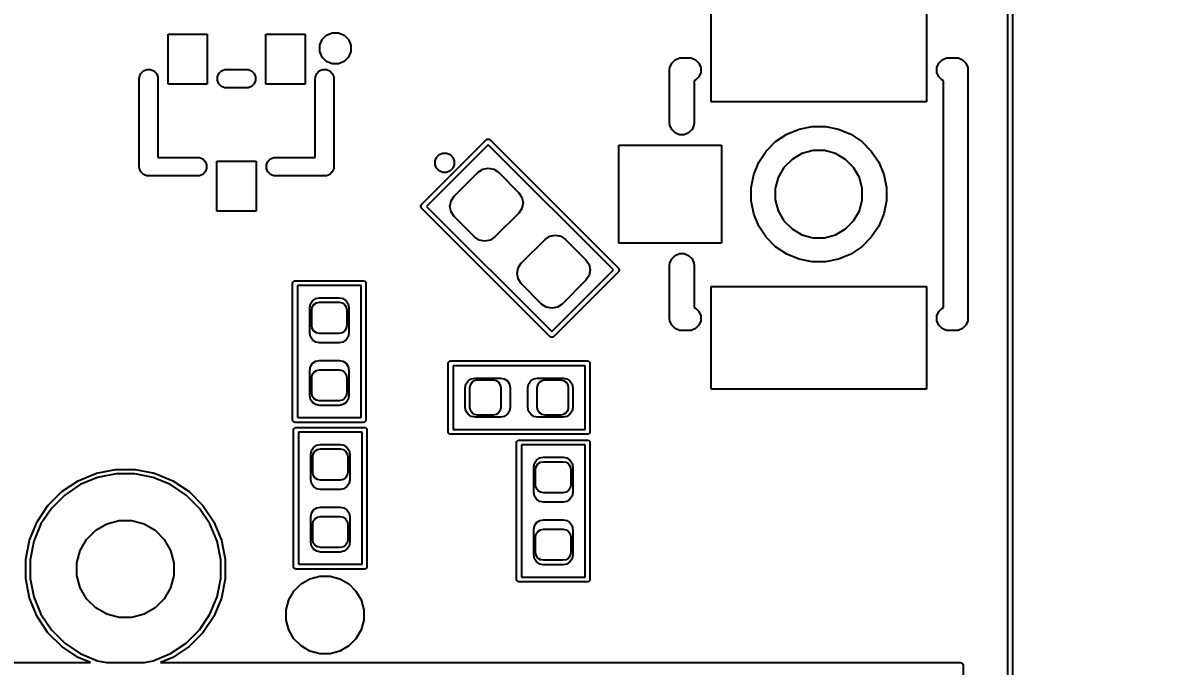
# Model space of a CAD drawing. Extents: x 100 to 191, y -173 to -30.
# Drawn here: x 154.94 to 166.58, y -128.85 to -122.27 of the extents above; entities that cross this region are included whole.
import ezdxf

# ---------------------------------------------------------------- set-up
doc = ezdxf.new("R2010")
doc.units = 0
doc.layers.get('0').update_dxf_attribs({"linetype": 'CONTINUOUS'})
doc.layers.get('Defpoints').update_dxf_attribs({"linetype": 'CONTINUOUS'})
doc.layers.add('BLACK', color=7, linetype='CONTINUOUS')
doc.dimstyles.get("Standard").update_dxf_attribs({"dimtxt": 3, "dimasz": 3, "dimexe": 0.18, "dimexo": 0.0625, "dimgap": 0.09, "dimtad": 0, "dimtih": 1, "dimtoh": 1, "dimzin": 0, "dimdsep": 46, "dimtxsty": 'Standard', "dimcen": 0.09, "dimclrd": 3, "dimclre": 3, "dimclrt": 3, "dimadec": 0, "dimazin": 0, "dimtfac": 1, "dimtofl": 0, "dimtmove": 0, "dimatfit": 3, "dimfxl": 1, "dimtolj": 1, "dimtzin": 0, "dimarcsym": 0})

# ---------------------------------------------------------------- blocks, each defined once
blk = doc.blocks.new('*D14')
at = {"color": 3, "linetype": 'Continuous', "lineweight": -2}
for p, q in [((162.437, -52.406), (185.143, -52.417)), ((184.961, -55.417), (184.936, -106.524)), ((184.909, -160.811), (184.934, -109.704)), ((162.381, -163.8), (185.087, -163.811))]:
    blk.add_line(p, q, dxfattribs=at)
at = {"color": 3, "linetype": 'Continuous'}
for points in [[(184.461, -55.417), (185.461, -55.417), (184.963, -52.417)], [(184.409, -160.811), (185.409, -160.812), (184.907, -163.811)]]:
    blk.add_solid(points, dxfattribs=at)
at = {"layer": 'Defpoints', "color": 0, "linetype": 'Continuous'}
for p in [(162.374, -52.406), (184.963, -52.417), (162.319, -163.8)]:
    blk.add_point(p, dxfattribs=at)
at = {"color": 3, "linetype": 'Continuous', "insert": (184.935, -108.114), "char_height": 3, "attachment_point": 5}
blk.add_mtext('\\A1;111.39', dxfattribs=at)

msp = doc.modelspace()

# ---------------------------------------------------------------- linework, layer by layer
at = {"layer": 'BLACK', "linetype": 'Continuous'}
for p, q in [((165.0115, -158.241995), (165.0115, -51.75159)), ((165.0615, -51.75159), (165.0615, -158.242)), ((161.9795, -123.08057), (161.9795, -122.03057)), ((161.9795, -123.08057), (161.9795, -122.03057)), ((164.1795, -122.03057), (164.1795, -123.08057)), ((164.1795, -122.03057), (164.1795, -123.08057)), ((156.426, -122.89907), (156.426, -122.38907)), ((156.426, -122.38907), (156.826, -122.38907)), ((156.426, -122.89907), (156.426, -122.38907)), ((156.426, -122.38907), (156.826, -122.38907)), ((156.826, -122.38907), (156.826, -122.89907)), ((156.826, -122.38907), (156.826, -122.89907)), ((157.426, -122.89907), (157.426, -122.38907)), ((157.426, -122.38907), (157.826, -122.38907)), ((157.426, -122.89907), (157.426, -122.38907)), ((157.426, -122.38907), (157.826, -122.38907)), ((157.826, -122.38907), (157.826, -122.89907)), ((157.826, -122.38907), (157.826, -122.89907)), ((157.977113, -122.502465), (158.001302, -122.444068)), ((158.001302, -122.444068), (158.045998, -122.399372)), ((158.045998, -122.399372), (158.104395, -122.375183)), ((158.104395, -122.375183), (158.167605, -122.375183)), ((158.167605, -122.375183), (158.226002, -122.399372)), ((158.226002, -122.399372), (158.270698, -122.444068)), ((158.270698, -122.444068), (158.294887, -122.502465)), ((157.977113, -122.565675), (157.977113, -122.502465)), ((158.001302, -122.624072), (157.977113, -122.565675)), ((158.294887, -122.565675), (158.270698, -122.624072)), ((158.294887, -122.502465), (158.294887, -122.565675)), ((158.045998, -122.668768), (158.001302, -122.624072)), ((158.104395, -122.692957), (158.045998, -122.668768)), ((158.167605, -122.692957), (158.104395, -122.692957)), ((158.226002, -122.668768), (158.167605, -122.692957)), ((158.270698, -122.624072), (158.226002, -122.668768)), ((161.556902, -122.731184), (161.575566, -122.686124)), ((161.575566, -122.686124), (161.610054, -122.651636)), ((161.610054, -122.651636), (161.655114, -122.632972)), ((161.655114, -122.632972), (161.6795, -122.63057)), ((161.6795, -122.63057), (161.7495, -122.63057)), ((161.7495, -122.63057), (161.773886, -122.632972)), ((161.773886, -122.632972), (161.818946, -122.651636)), ((161.818946, -122.651636), (161.853434, -122.686124)), ((161.853434, -122.686124), (161.872098, -122.731184)), ((164.286902, -122.731184), (164.305566, -122.686124)), ((164.305566, -122.686124), (164.340054, -122.651636)), ((164.340054, -122.651636), (164.385114, -122.632972)), ((164.385114, -122.632972), (164.4095, -122.63057)), ((164.4095, -122.63057), (164.4795, -122.63057)), ((164.4795, -122.63057), (164.503886, -122.632972)), ((164.503886, -122.632972), (164.548946, -122.651636)), ((164.548946, -122.651636), (164.583434, -122.686124)), ((164.583434, -122.686124), (164.602098, -122.731184)), ((156.132825, -122.825536), (156.14701, -122.791291)), ((156.14701, -122.791291), (156.173221, -122.76508)), ((156.173221, -122.76508), (156.207466, -122.750895)), ((156.207466, -122.750895), (156.226, -122.74907)), ((156.226, -122.74907), (156.227, -122.74907)), ((156.227, -122.74907), (156.245534, -122.750895)), ((156.245534, -122.750895), (156.279779, -122.76508)), ((156.279779, -122.76508), (156.30599, -122.791291)), ((156.30599, -122.791291), (156.320175, -122.825536)), ((156.931825, -122.825536), (156.94601, -122.791291)), ((156.94601, -122.791291), (156.972221, -122.76508)), ((156.972221, -122.76508), (157.006466, -122.750895)), ((157.006466, -122.750895), (157.025, -122.74907)), ((157.025, -122.74907), (157.227, -122.74907)), ((157.227, -122.74907), (157.245534, -122.750895)), ((157.245534, -122.750895), (157.279779, -122.76508)), ((157.279779, -122.76508), (157.30599, -122.791291)), ((157.30599, -122.791291), (157.320175, -122.825536)), ((157.931825, -122.825536), (157.94601, -122.791291)), ((157.94601, -122.791291), (157.972221, -122.76508)), ((157.972221, -122.76508), (158.006466, -122.750895)), ((158.006466, -122.750895), (158.025, -122.74907)), ((158.025, -122.74907), (158.026, -122.74907)), ((158.026, -122.74907), (158.044534, -122.750895)), ((158.044534, -122.750895), (158.078779, -122.76508)), ((158.078779, -122.76508), (158.10499, -122.791291)), ((158.10499, -122.791291), (158.119175, -122.825536)), ((161.5545, -122.75557), (161.556902, -122.731184)), ((161.5545, -123.29557), (161.5545, -122.75557)), ((161.872098, -122.779956), (161.853434, -122.825016)), ((161.872098, -122.731184), (161.872098, -122.779956)), ((164.286902, -122.779956), (164.286902, -122.731184)), ((164.305566, -122.825016), (164.286902, -122.779956)), ((164.602098, -122.731184), (164.6045, -122.75557)), ((164.6045, -122.75557), (164.6045, -123.29557)), ((156.131, -122.84407), (156.132825, -122.825536)), ((156.131, -123.74407), (156.131, -122.84407)), ((156.320175, -122.825536), (156.320175, -122.835691)), ((156.320175, -122.835691), (156.321, -122.84407)), ((156.321, -122.84407), (156.321, -123.64907)), ((156.826, -122.89907), (156.426, -122.89907)), ((156.826, -122.89907), (156.426, -122.89907)), ((156.931825, -122.862604), (156.931825, -122.825536)), ((156.94601, -122.896849), (156.931825, -122.862604)), ((156.972221, -122.92306), (156.94601, -122.896849)), ((157.006466, -122.937245), (156.972221, -122.92306)), ((157.279779, -122.92306), (157.245534, -122.937245)), ((157.30599, -122.896849), (157.279779, -122.92306)), ((157.320175, -122.862604), (157.30599, -122.896849)), ((157.320175, -122.825536), (157.320175, -122.862604)), ((157.826, -122.89907), (157.426, -122.89907)), ((157.826, -122.89907), (157.426, -122.89907)), ((157.931, -122.84407), (157.931825, -122.835691)), ((157.931, -123.64907), (157.931, -122.84407)), ((157.931825, -122.835691), (157.931825, -122.825536)), ((158.119175, -122.825536), (158.121, -122.84407)), ((158.121, -122.84407), (158.121, -123.74407)), ((161.818946, -122.859504), (161.8045, -122.865487)), ((161.8045, -122.865487), (161.8045, -123.29557)), ((161.853434, -122.825016), (161.818946, -122.859504)), ((164.340054, -122.859504), (164.305566, -122.825016)), ((164.3545, -122.865487), (164.340054, -122.859504)), ((164.3545, -123.29557), (164.3545, -122.865487)), ((157.025, -122.93907), (157.006466, -122.937245)), ((157.227, -122.93907), (157.025, -122.93907)), ((157.245534, -122.937245), (157.227, -122.93907)), ((164.1795, -123.08057), (161.9795, -123.08057)), ((164.1795, -123.08057), (161.9795, -123.08057)), ((161.556902, -123.319956), (161.5545, -123.29557)), ((161.575566, -123.365016), (161.556902, -123.319956)), ((161.610054, -123.399504), (161.575566, -123.365016)), ((161.783434, -123.365016), (161.748946, -123.399504)), ((161.802098, -123.319956), (161.783434, -123.365016)), ((161.8045, -123.29557), (161.802098, -123.319956)), ((162.751879, -123.412635), (162.877752, -123.360496)), ((162.877752, -123.360496), (163.011378, -123.333917)), ((163.011378, -123.333917), (163.147622, -123.333917)), ((163.147622, -123.333917), (163.281248, -123.360496)), ((163.281248, -123.360496), (163.407121, -123.412635)), ((164.3545, -124.75557), (164.3545, -123.29557)), ((164.6045, -123.29557), (164.6045, -124.75557)), ((159.016873, -124.132623), (159.681553, -123.467944)), ((159.681553, -123.467944), (159.689664, -123.462524)), ((159.689664, -123.462524), (159.708798, -123.462524)), ((159.708798, -123.462524), (159.716909, -123.467943)), ((159.716909, -123.467943), (161.032127, -124.783161)), ((161.655114, -123.418168), (161.610054, -123.399504)), ((161.703886, -123.418168), (161.655114, -123.418168)), ((161.748946, -123.399504), (161.703886, -123.418168)), ((162.542258, -123.584667), (162.638597, -123.488328)), ((162.638597, -123.488328), (162.751879, -123.412635)), ((163.407121, -123.412635), (163.520403, -123.488328)), ((163.520403, -123.488328), (163.616742, -123.584667)), ((159.69923, -123.520976), (159.069906, -124.1503)), ((159.170607, -123.649267), (159.198197, -123.621677)), ((159.198197, -123.621677), (159.234245, -123.606745)), ((159.234245, -123.606745), (159.273263, -123.606745)), ((159.273263, -123.606745), (159.309311, -123.621677)), ((159.309311, -123.621677), (159.336901, -123.649267)), ((160.979093, -124.800839), (159.69923, -123.520976)), ((161.0345, -124.52557), (161.0345, -123.52557)), ((161.0345, -123.52557), (162.0845, -123.52557)), ((161.0345, -124.52557), (161.0345, -123.52557)), ((161.0345, -123.52557), (162.0845, -123.52557)), ((162.0845, -123.52557), (162.0845, -124.52557)), ((162.0845, -123.52557), (162.0845, -124.52557)), ((162.466565, -123.697949), (162.542258, -123.584667)), ((162.907736, -123.610896), (162.806264, -123.669481)), ((163.020915, -123.58057), (162.907736, -123.610896)), ((163.138085, -123.58057), (163.020915, -123.58057)), ((163.251264, -123.610896), (163.138085, -123.58057)), ((163.352736, -123.669481), (163.251264, -123.610896)), ((163.616742, -123.584667), (163.692435, -123.697949)), ((156.132825, -123.762604), (156.131, -123.74407)), ((156.321, -123.64907), (156.727, -123.64907)), ((156.727, -123.64907), (156.745534, -123.650895)), ((156.745534, -123.650895), (156.779779, -123.66508)), ((156.779779, -123.66508), (156.80599, -123.691291)), ((156.80599, -123.691291), (156.820175, -123.725536)), ((156.820175, -123.725536), (156.820175, -123.762604)), ((156.926, -124.19907), (156.926, -123.68907)), ((156.926, -123.68907), (157.326, -123.68907)), ((156.926, -124.19907), (156.926, -123.68907)), ((156.926, -123.68907), (157.326, -123.68907)), ((157.326, -123.68907), (157.326, -124.19907)), ((157.326, -123.68907), (157.326, -124.19907)), ((157.431825, -123.725536), (157.44601, -123.691291)), ((157.431825, -123.762604), (157.431825, -123.725536)), ((157.44601, -123.691291), (157.472221, -123.66508)), ((157.472221, -123.66508), (157.506466, -123.650895)), ((157.506466, -123.650895), (157.525, -123.64907)), ((157.525, -123.64907), (157.931, -123.64907)), ((158.121, -123.74407), (158.119175, -123.762604)), ((159.155675, -123.685315), (159.170607, -123.649267)), ((159.155675, -123.724333), (159.155675, -123.685315)), ((159.170607, -123.760381), (159.155675, -123.724333)), ((159.336901, -123.649267), (159.351833, -123.685315)), ((159.351833, -123.724333), (159.336901, -123.760381)), ((159.351833, -123.685315), (159.351833, -123.724333)), ((162.414426, -123.823822), (162.466565, -123.697949)), ((162.806264, -123.669481), (162.723411, -123.752334)), ((163.435589, -123.752334), (163.352736, -123.669481)), ((163.692435, -123.697949), (163.744574, -123.823822)), ((156.14701, -123.796849), (156.132825, -123.762604)), ((156.173221, -123.82306), (156.14701, -123.796849)), ((156.207466, -123.837245), (156.173221, -123.82306)), ((156.226, -123.83907), (156.207466, -123.837245)), ((156.727, -123.83907), (156.226, -123.83907)), ((156.745534, -123.837245), (156.727, -123.83907)), ((156.779779, -123.82306), (156.745534, -123.837245)), ((156.80599, -123.796849), (156.779779, -123.82306)), ((156.820175, -123.762604), (156.80599, -123.796849)), ((157.44601, -123.796849), (157.431825, -123.762604)), ((157.472221, -123.82306), (157.44601, -123.796849)), ((157.506466, -123.837245), (157.472221, -123.82306)), ((157.525, -123.83907), (157.506466, -123.837245)), ((158.026, -123.83907), (157.525, -123.83907)), ((158.044534, -123.837245), (158.026, -123.83907)), ((158.078779, -123.82306), (158.044534, -123.837245)), ((158.10499, -123.796849), (158.078779, -123.82306)), ((158.119175, -123.762604), (158.10499, -123.796849)), ((159.198197, -123.787971), (159.170607, -123.760381)), ((159.234245, -123.802903), (159.198197, -123.787971)), ((159.273263, -123.802903), (159.234245, -123.802903)), ((159.309311, -123.787971), (159.273263, -123.802903)), ((159.336901, -123.760381), (159.309311, -123.787971)), ((159.350981, -124.046002), (159.594932, -123.802051)), ((159.350981, -124.046002), (159.594932, -123.802051)), ((159.594932, -123.802051), (159.642785, -123.770077)), ((159.594932, -123.802051), (159.642785, -123.770077)), ((159.642785, -123.770077), (159.699231, -123.758849)), ((159.642785, -123.770077), (159.699231, -123.758849)), ((159.699231, -123.758849), (159.755676, -123.770077)), ((159.699231, -123.758849), (159.755676, -123.770077)), ((159.755676, -123.770077), (159.803529, -123.802051)), ((159.755676, -123.770077), (159.803529, -123.802051)), ((159.803529, -123.802051), (160.012125, -124.010647)), ((159.803529, -123.802051), (160.012125, -124.010647)), ((162.387847, -123.957448), (162.414426, -123.823822)), ((162.664826, -123.853806), (162.6345, -123.966985)), ((162.723411, -123.752334), (162.664826, -123.853806)), ((163.494174, -123.853806), (163.435589, -123.752334)), ((163.5245, -123.966985), (163.494174, -123.853806)), ((163.744574, -123.823822), (163.771153, -123.957448)), ((162.387847, -123.966985), (162.387847, -123.957448)), ((162.387847, -124.093692), (162.387847, -123.966985)), ((162.6345, -123.966985), (162.6345, -124.084155)), ((163.5245, -124.084155), (163.5245, -123.966985)), ((163.771153, -123.957448), (163.771153, -124.093692)), ((159.307779, -124.150301), (159.319007, -124.093855)), ((159.307779, -124.150301), (159.319007, -124.093855)), ((159.319007, -124.093855), (159.350981, -124.046002)), ((159.319007, -124.093855), (159.350981, -124.046002)), ((160.012125, -124.010647), (160.044099, -124.0585)), ((160.012125, -124.010647), (160.044099, -124.0585)), ((160.044099, -124.0585), (160.055327, -124.114945)), ((160.044099, -124.0585), (160.055327, -124.114945)), ((162.414426, -124.227318), (162.387847, -124.093692)), ((162.6345, -124.084155), (162.664826, -124.197334)), ((163.494174, -124.197334), (163.5245, -124.084155)), ((163.771153, -124.093692), (163.744574, -124.227318)), ((157.326, -124.19907), (156.926, -124.19907)), ((157.326, -124.19907), (156.926, -124.19907)), ((159.011454, -124.140734), (159.016873, -124.132623)), ((159.011454, -124.159868), (159.011454, -124.140734)), ((159.016873, -124.167979), (159.011454, -124.159868)), ((160.332091, -125.483197), (159.016873, -124.167979)), ((159.069906, -124.1503), (160.349769, -125.430163)), ((159.319007, -124.206746), (159.307779, -124.150301)), ((159.319007, -124.206746), (159.307779, -124.150301)), ((159.350981, -124.254599), (159.319007, -124.206746)), ((159.350981, -124.254599), (159.319007, -124.206746)), ((160.044099, -124.171391), (160.012125, -124.219244)), ((160.044099, -124.171391), (160.012125, -124.219244)), ((160.055327, -124.114945), (160.044099, -124.171391)), ((160.055327, -124.114945), (160.044099, -124.171391)), ((162.664826, -124.197334), (162.723411, -124.298806)), ((163.435589, -124.298806), (163.494174, -124.197334)), ((159.559577, -124.463195), (159.350981, -124.254599)), ((159.559577, -124.463195), (159.350981, -124.254599)), ((160.012125, -124.219244), (159.768174, -124.463195)), ((160.012125, -124.219244), (159.768174, -124.463195)), ((162.466565, -124.353191), (162.414426, -124.227318)), ((162.723411, -124.298806), (162.806264, -124.381659)), ((163.352736, -124.381659), (163.435589, -124.298806)), ((163.744574, -124.227318), (163.692435, -124.353191)), ((162.542258, -124.466473), (162.466565, -124.353191)), ((162.806264, -124.381659), (162.907736, -124.440244)), ((162.907736, -124.440244), (163.020915, -124.47057)), ((163.138085, -124.47057), (163.251264, -124.440244)), ((163.251264, -124.440244), (163.352736, -124.381659)), ((163.692435, -124.353191), (163.616742, -124.466473)), ((159.60743, -124.495169), (159.559577, -124.463195)), ((159.60743, -124.495169), (159.559577, -124.463195)), ((159.663875, -124.506397), (159.60743, -124.495169)), ((159.663875, -124.506397), (159.60743, -124.495169)), ((159.720321, -124.495169), (159.663875, -124.506397)), ((159.720321, -124.495169), (159.663875, -124.506397)), ((159.768174, -124.463195), (159.720321, -124.495169)), ((159.768174, -124.463195), (159.720321, -124.495169)), ((160.036875, -124.731896), (160.280826, -124.487945)), ((160.036875, -124.731896), (160.280826, -124.487945)), ((160.280826, -124.487945), (160.328679, -124.455971)), ((160.280826, -124.487945), (160.328679, -124.455971)), ((160.328679, -124.455971), (160.385125, -124.444743)), ((160.328679, -124.455971), (160.385125, -124.444743)), ((160.385125, -124.444743), (160.44157, -124.455971)), ((160.385125, -124.444743), (160.44157, -124.455971)), ((160.44157, -124.455971), (160.489423, -124.487945)), ((160.44157, -124.455971), (160.489423, -124.487945)), ((160.489423, -124.487945), (160.698019, -124.696541)), ((160.489423, -124.487945), (160.698019, -124.696541)), ((162.0845, -124.52557), (161.0345, -124.52557)), ((162.0845, -124.52557), (161.0345, -124.52557)), ((162.638597, -124.562812), (162.542258, -124.466473)), ((163.020915, -124.47057), (163.138085, -124.47057)), ((163.616742, -124.466473), (163.520403, -124.562812)), ((161.575566, -124.686124), (161.610054, -124.651636)), ((161.610054, -124.651636), (161.655114, -124.632972)), ((161.655114, -124.632972), (161.703886, -124.632972)), ((161.703886, -124.632972), (161.748946, -124.651636)), ((161.748946, -124.651636), (161.783434, -124.686124)), ((162.751879, -124.638505), (162.638597, -124.562812)), ((162.877752, -124.690644), (162.751879, -124.638505)), ((163.407121, -124.638505), (163.281248, -124.690644)), ((163.520403, -124.562812), (163.407121, -124.638505)), ((159.993673, -124.836195), (160.004901, -124.779749)), ((159.993673, -124.836195), (160.004901, -124.779749)), ((160.004901, -124.779749), (160.036875, -124.731896)), ((160.004901, -124.779749), (160.036875, -124.731896)), ((160.698019, -124.696541), (160.729993, -124.744394)), ((160.698019, -124.696541), (160.729993, -124.744394)), ((160.729993, -124.744394), (160.741221, -124.800839)), ((160.729993, -124.744394), (160.741221, -124.800839)), ((161.032127, -124.783161), (161.037546, -124.791272)), ((161.037546, -124.791272), (161.037546, -124.810406)), ((161.5545, -124.75557), (161.556902, -124.731184)), ((161.5545, -125.29557), (161.5545, -124.75557)), ((161.556902, -124.731184), (161.575566, -124.686124)), ((161.783434, -124.686124), (161.802098, -124.731184)), ((161.802098, -124.731184), (161.8045, -124.75557)), ((161.8045, -124.75557), (161.8045, -125.185652)), ((163.011378, -124.717223), (162.877752, -124.690644)), ((163.147622, -124.717223), (163.011378, -124.717223)), ((163.281248, -124.690644), (163.147622, -124.717223)), ((164.3545, -125.185652), (164.3545, -124.75557)), ((164.6045, -124.75557), (164.6045, -125.29557)), ((160.004901, -124.89264), (159.993673, -124.836195)), ((160.004901, -124.89264), (159.993673, -124.836195)), ((160.036875, -124.940493), (160.004901, -124.89264)), ((160.036875, -124.940493), (160.004901, -124.89264)), ((160.349769, -125.430163), (160.979093, -124.800839)), ((161.032126, -124.818517), (160.367447, -125.483197)), ((160.698019, -124.905138), (160.454068, -125.149089)), ((160.698019, -124.905138), (160.454068, -125.149089)), ((160.729993, -124.857285), (160.698019, -124.905138)), ((160.729993, -124.857285), (160.698019, -124.905138)), ((160.741221, -124.800839), (160.729993, -124.857285)), ((160.741221, -124.800839), (160.729993, -124.857285)), ((161.037546, -124.810406), (161.032126, -124.818517)), ((157.6995, -124.93557), (157.701403, -124.926003)), ((157.6995, -126.33557), (157.6995, -124.93557)), ((157.701403, -124.926003), (157.714933, -124.912473)), ((157.714933, -124.912473), (157.7245, -124.91057)), ((157.7245, -124.91057), (158.4245, -124.91057)), ((157.7495, -124.96057), (157.7495, -126.31057)), ((158.3995, -124.96057), (157.7495, -124.96057)), ((158.3995, -126.31057), (158.3995, -124.96057)), ((158.4245, -124.91057), (158.434067, -124.912473)), ((158.434067, -124.912473), (158.447597, -124.926003)), ((158.447597, -124.926003), (158.4495, -124.93557)), ((158.4495, -124.93557), (158.4495, -126.33557)), ((160.245471, -125.149089), (160.036875, -124.940493)), ((160.245471, -125.149089), (160.036875, -124.940493)), ((161.9795, -126.02057), (161.9795, -124.97057)), ((161.9795, -124.97057), (164.1795, -124.97057)), ((161.9795, -126.02057), (161.9795, -124.97057)), ((161.9795, -124.97057), (164.1795, -124.97057)), ((164.1795, -124.97057), (164.1795, -126.02057)), ((164.1795, -124.97057), (164.1795, -126.02057)), ((157.882112, -125.147302), (157.903789, -125.114859)), ((157.903789, -125.114859), (157.936232, -125.093182)), ((157.917785, -125.154855), (157.943577, -125.137622)), ((157.936232, -125.093182), (157.9745, -125.08557)), ((157.943577, -125.137622), (157.974, -125.13157)), ((157.974, -125.13157), (158.175, -125.13157)), ((157.9745, -125.08557), (158.1745, -125.08557)), ((158.1745, -125.08557), (158.212768, -125.093182)), ((158.175, -125.13157), (158.205423, -125.137622)), ((158.205423, -125.137622), (158.231215, -125.154855)), ((158.212768, -125.093182), (158.245211, -125.114859)), ((158.245211, -125.114859), (158.266888, -125.147302)), ((157.8745, -125.18557), (157.882112, -125.147302)), ((157.8745, -125.44557), (157.8745, -125.18557)), ((157.8945, -125.21107), (157.900552, -125.180647)), ((157.8945, -125.37007), (157.8945, -125.21107)), ((157.900552, -125.180647), (157.917785, -125.154855)), ((158.231215, -125.154855), (158.248448, -125.180647)), ((158.248448, -125.180647), (158.2545, -125.21107)), ((158.2545, -125.21107), (158.2545, -125.37007)), ((158.266888, -125.147302), (158.2745, -125.18557)), ((158.2745, -125.18557), (158.2745, -125.44557)), ((160.293324, -125.181063), (160.245471, -125.149089)), ((160.293324, -125.181063), (160.245471, -125.149089)), ((160.349769, -125.192291), (160.293324, -125.181063)), ((160.349769, -125.192291), (160.293324, -125.181063)), ((160.406215, -125.181063), (160.349769, -125.192291)), ((160.406215, -125.181063), (160.349769, -125.192291)), ((160.454068, -125.149089), (160.406215, -125.181063)), ((160.454068, -125.149089), (160.406215, -125.181063)), ((161.8045, -125.185652), (161.818946, -125.191636)), ((161.818946, -125.191636), (161.853434, -125.226124)), ((161.853434, -125.226124), (161.872098, -125.271184)), ((164.286902, -125.271184), (164.305566, -125.226124)), ((164.305566, -125.226124), (164.340054, -125.191636)), ((164.340054, -125.191636), (164.3545, -125.185652)), ((157.900552, -125.400493), (157.8945, -125.37007)), ((158.2545, -125.37007), (158.248448, -125.400493)), ((161.556902, -125.319956), (161.5545, -125.29557)), ((161.575566, -125.365016), (161.556902, -125.319956)), ((161.610054, -125.399504), (161.575566, -125.365016)), ((161.853434, -125.365016), (161.818946, -125.399504)), ((161.872098, -125.319956), (161.853434, -125.365016)), ((161.872098, -125.271184), (161.872098, -125.319956)), ((164.286902, -125.319956), (164.286902, -125.271184)), ((164.305566, -125.365016), (164.286902, -125.319956)), ((164.340054, -125.399504), (164.305566, -125.365016)), ((164.583434, -125.365016), (164.548946, -125.399504)), ((164.602098, -125.319956), (164.583434, -125.365016)), ((164.6045, -125.29557), (164.602098, -125.319956)), ((157.882112, -125.483838), (157.8745, -125.44557)), ((157.903789, -125.516281), (157.882112, -125.483838)), ((157.917785, -125.426285), (157.900552, -125.400493)), ((157.943577, -125.443518), (157.917785, -125.426285)), ((157.974, -125.44957), (157.943577, -125.443518)), ((158.175, -125.44957), (157.974, -125.44957)), ((158.205423, -125.443518), (158.175, -125.44957)), ((158.231215, -125.426285), (158.205423, -125.443518)), ((158.248448, -125.400493), (158.231215, -125.426285)), ((158.266888, -125.483838), (158.245211, -125.516281)), ((158.2745, -125.44557), (158.266888, -125.483838)), ((160.340202, -125.488616), (160.332091, -125.483197)), ((160.359336, -125.488616), (160.340202, -125.488616)), ((160.367447, -125.483197), (160.359336, -125.488616)), ((161.655114, -125.418168), (161.610054, -125.399504)), ((161.6795, -125.42057), (161.655114, -125.418168)), ((161.7495, -125.42057), (161.6795, -125.42057)), ((161.773886, -125.418168), (161.7495, -125.42057)), ((161.818946, -125.399504), (161.773886, -125.418168)), ((164.385114, -125.418168), (164.340054, -125.399504)), ((164.4095, -125.42057), (164.385114, -125.418168)), ((164.4795, -125.42057), (164.4095, -125.42057)), ((164.503886, -125.418168), (164.4795, -125.42057)), ((164.548946, -125.399504), (164.503886, -125.418168)), ((157.936232, -125.537958), (157.903789, -125.516281)), ((157.9745, -125.54557), (157.936232, -125.537958)), ((158.1745, -125.54557), (157.9745, -125.54557)), ((158.212768, -125.537958), (158.1745, -125.54557)), ((158.245211, -125.516281), (158.212768, -125.537958)), ((157.8745, -125.82557), (157.882112, -125.787302)), ((157.8745, -126.08557), (157.8745, -125.82557)), ((157.882112, -125.787302), (157.903789, -125.754859)), ((157.903789, -125.754859), (157.936232, -125.733182)), ((157.917785, -125.844855), (157.943577, -125.827622)), ((157.936232, -125.733182), (157.9745, -125.72557)), ((157.943577, -125.827622), (157.974, -125.82157)), ((157.974, -125.82157), (158.175, -125.82157)), ((157.9745, -125.72557), (158.1745, -125.72557)), ((158.1745, -125.72557), (158.212768, -125.733182)), ((158.175, -125.82157), (158.205423, -125.827622)), ((158.205423, -125.827622), (158.231215, -125.844855)), ((158.212768, -125.733182), (158.245211, -125.754859)), ((158.245211, -125.754859), (158.266888, -125.787302)), ((158.266888, -125.787302), (158.2745, -125.82557)), ((158.2745, -125.82557), (158.2745, -126.08557)), ((159.2895, -125.75557), (159.291403, -125.746003)), ((159.2895, -126.45557), (159.2895, -125.75557)), ((159.291403, -125.746003), (159.304933, -125.732473)), ((159.304933, -125.732473), (159.3145, -125.73057)), ((159.3145, -125.73057), (160.7145, -125.73057)), ((159.3395, -125.78057), (159.3395, -126.43057)), ((160.6895, -125.78057), (159.3395, -125.78057)), ((160.6895, -126.43057), (160.6895, -125.78057)), ((160.7145, -125.73057), (160.724067, -125.732473)), ((160.724067, -125.732473), (160.737597, -125.746003)), ((160.737597, -125.746003), (160.7395, -125.75557)), ((160.7395, -125.75557), (160.7395, -126.45557)), ((157.8945, -125.90107), (157.900552, -125.870647)), ((157.8945, -126.06007), (157.8945, -125.90107)), ((157.900552, -125.870647), (157.917785, -125.844855)), ((158.231215, -125.844855), (158.248448, -125.870647)), ((158.248448, -125.870647), (158.2545, -125.90107)), ((158.2545, -125.90107), (158.2545, -126.06007)), ((159.472112, -125.967302), (159.493789, -125.934859)), ((159.493789, -125.934859), (159.526232, -125.913182)), ((159.516552, -125.974647), (159.533785, -125.948855)), ((159.526232, -125.913182), (159.5645, -125.90557)), ((159.533785, -125.948855), (159.559577, -125.931622)), ((159.559577, -125.931622), (159.59, -125.92557)), ((159.5645, -125.90557), (159.8245, -125.90557)), ((159.59, -125.92557), (159.749, -125.92557)), ((159.749, -125.92557), (159.779423, -125.931622)), ((159.779423, -125.931622), (159.805215, -125.948855)), ((159.805215, -125.948855), (159.822448, -125.974647)), ((159.8245, -125.90557), (159.862768, -125.913182)), ((159.862768, -125.913182), (159.895211, -125.934859)), ((159.895211, -125.934859), (159.916888, -125.967302)), ((160.112112, -125.967302), (160.133789, -125.934859)), ((160.133789, -125.934859), (160.166232, -125.913182)), ((160.166232, -125.913182), (160.2045, -125.90557)), ((160.2045, -125.90557), (160.4645, -125.90557)), ((160.206552, -125.974647), (160.223785, -125.948855)), ((160.223785, -125.948855), (160.249577, -125.931622)), ((160.249577, -125.931622), (160.28, -125.92557)), ((160.28, -125.92557), (160.439, -125.92557)), ((160.439, -125.92557), (160.469423, -125.931622)), ((160.4645, -125.90557), (160.502768, -125.913182)), ((160.469423, -125.931622), (160.495215, -125.948855)), ((160.495215, -125.948855), (160.512448, -125.974647)), ((160.502768, -125.913182), (160.535211, -125.934859)), ((160.535211, -125.934859), (160.556888, -125.967302)), ((157.900552, -126.090493), (157.8945, -126.06007)), ((158.2545, -126.06007), (158.248448, -126.090493)), ((159.4645, -126.00557), (159.472112, -125.967302)), ((159.4645, -126.20557), (159.4645, -126.00557)), ((159.5105, -126.00507), (159.516552, -125.974647)), ((159.5105, -126.20607), (159.5105, -126.00507)), ((159.822448, -125.974647), (159.8285, -126.00507)), ((159.8285, -126.00507), (159.8285, -126.20607)), ((159.916888, -125.967302), (159.9245, -126.00557)), ((159.9245, -126.00557), (159.9245, -126.20557)), ((160.1045, -126.00557), (160.112112, -125.967302)), ((160.1045, -126.20557), (160.1045, -126.00557)), ((160.2005, -126.00507), (160.206552, -125.974647)), ((160.2005, -126.20607), (160.2005, -126.00507)), ((160.512448, -125.974647), (160.5185, -126.00507)), ((160.5185, -126.00507), (160.5185, -126.20607)), ((160.556888, -125.967302), (160.5645, -126.00557)), ((160.5645, -126.00557), (160.5645, -126.20557)), ((164.1795, -126.02057), (161.9795, -126.02057)), ((164.1795, -126.02057), (161.9795, -126.02057)), ((157.882112, -126.123838), (157.8745, -126.08557)), ((157.903789, -126.156281), (157.882112, -126.123838)), ((157.917785, -126.116285), (157.900552, -126.090493)), ((157.936232, -126.177958), (157.903789, -126.156281)), ((157.943577, -126.133518), (157.917785, -126.116285)), ((157.9745, -126.18557), (157.936232, -126.177958)), ((157.974, -126.13957), (157.943577, -126.133518)), ((158.175, -126.13957), (157.974, -126.13957)), ((158.1745, -126.18557), (157.9745, -126.18557)), ((158.212768, -126.177958), (158.1745, -126.18557)), ((158.205423, -126.133518), (158.175, -126.13957)), ((158.231215, -126.116285), (158.205423, -126.133518)), ((158.245211, -126.156281), (158.212768, -126.177958)), ((158.248448, -126.090493), (158.231215, -126.116285)), ((158.266888, -126.123838), (158.245211, -126.156281)), ((158.2745, -126.08557), (158.266888, -126.123838)), ((159.472112, -126.243838), (159.4645, -126.20557)), ((159.493789, -126.276281), (159.472112, -126.243838)), ((159.526232, -126.297958), (159.493789, -126.276281)), ((159.516552, -126.236493), (159.5105, -126.20607)), ((159.533785, -126.262285), (159.516552, -126.236493)), ((159.5645, -126.30557), (159.526232, -126.297958)), ((159.559577, -126.279518), (159.533785, -126.262285)), ((159.59, -126.28557), (159.559577, -126.279518)), ((159.8245, -126.30557), (159.5645, -126.30557)), ((159.749, -126.28557), (159.59, -126.28557)), ((159.779423, -126.279518), (159.749, -126.28557)), ((159.805215, -126.262285), (159.779423, -126.279518)), ((159.822448, -126.236493), (159.805215, -126.262285)), ((159.8285, -126.20607), (159.822448, -126.236493)), ((159.862768, -126.297958), (159.8245, -126.30557)), ((159.895211, -126.276281), (159.862768, -126.297958)), ((159.916888, -126.243838), (159.895211, -126.276281)), ((159.9245, -126.20557), (159.916888, -126.243838)), ((160.112112, -126.243838), (160.1045, -126.20557)), ((160.133789, -126.276281), (160.112112, -126.243838)), ((160.166232, -126.297958), (160.133789, -126.276281)), ((160.2045, -126.30557), (160.166232, -126.297958)), ((160.206552, -126.236493), (160.2005, -126.20607)), ((160.4645, -126.30557), (160.2045, -126.30557)), ((160.223785, -126.262285), (160.206552, -126.236493)), ((160.249577, -126.279518), (160.223785, -126.262285)), ((160.28, -126.28557), (160.249577, -126.279518)), ((160.439, -126.28557), (160.28, -126.28557)), ((160.469423, -126.279518), (160.439, -126.28557)), ((160.502768, -126.297958), (160.4645, -126.30557)), ((160.495215, -126.262285), (160.469423, -126.279518)), ((160.512448, -126.236493), (160.495215, -126.262285)), ((160.535211, -126.276281), (160.502768, -126.297958)), ((160.5185, -126.20607), (160.512448, -126.236493)), ((160.556888, -126.243838), (160.535211, -126.276281)), ((160.5645, -126.20557), (160.556888, -126.243838)), ((157.701403, -126.345137), (157.6995, -126.33557)), ((157.714933, -126.358667), (157.701403, -126.345137)), ((157.711403, -126.426003), (157.724933, -126.412473)), ((157.7245, -126.36057), (157.714933, -126.358667)), ((158.4245, -126.36057), (157.7245, -126.36057)), ((157.724933, -126.412473), (157.7345, -126.41057)), ((157.7345, -126.41057), (158.4345, -126.41057)), ((157.7495, -126.31057), (158.3995, -126.31057)), ((158.434067, -126.358667), (158.4245, -126.36057)), ((158.447597, -126.345137), (158.434067, -126.358667)), ((158.4345, -126.41057), (158.444067, -126.412473)), ((158.444067, -126.412473), (158.457597, -126.426003)), ((158.4495, -126.33557), (158.447597, -126.345137)), ((157.7095, -126.43557), (157.711403, -126.426003)), ((157.7095, -127.83557), (157.7095, -126.43557)), ((157.7595, -126.46057), (157.7595, -127.81057)), ((158.4095, -126.46057), (157.7595, -126.46057)), ((158.4095, -127.81057), (158.4095, -126.46057)), ((158.457597, -126.426003), (158.4595, -126.43557)), ((158.4595, -126.43557), (158.4595, -127.83557)), ((159.291403, -126.465137), (159.2895, -126.45557)), ((159.304933, -126.478667), (159.291403, -126.465137)), ((159.3145, -126.48057), (159.304933, -126.478667)), ((160.7145, -126.48057), (159.3145, -126.48057)), ((159.3395, -126.43057), (160.6895, -126.43057)), ((160.724067, -126.478667), (160.7145, -126.48057)), ((160.737597, -126.465137), (160.724067, -126.478667)), ((160.7395, -126.45557), (160.737597, -126.465137)), ((157.8845, -126.68557), (157.892112, -126.647302)), ((157.892112, -126.647302), (157.913789, -126.614859)), ((157.910552, -126.680647), (157.927785, -126.654855)), ((157.913789, -126.614859), (157.946232, -126.593182)), ((157.927785, -126.654855), (157.953577, -126.637622)), ((157.946232, -126.593182), (157.9845, -126.58557)), ((157.953577, -126.637622), (157.984, -126.63157)), ((157.984, -126.63157), (158.185, -126.63157)), ((157.9845, -126.58557), (158.1845, -126.58557)), ((158.1845, -126.58557), (158.222768, -126.593182)), ((158.185, -126.63157), (158.215423, -126.637622)), ((158.215423, -126.637622), (158.241215, -126.654855)), ((158.222768, -126.593182), (158.255211, -126.614859)), ((158.241215, -126.654855), (158.258448, -126.680647)), ((158.255211, -126.614859), (158.276888, -126.647302)), ((158.276888, -126.647302), (158.2845, -126.68557)), ((159.989499, -126.56557), (159.991402, -126.556003)), ((159.9895, -127.96557), (159.989499, -126.56557)), ((159.991402, -126.556003), (160.004932, -126.542473)), ((160.004932, -126.542473), (160.014499, -126.54057)), ((160.014499, -126.54057), (160.7145, -126.54057)), ((160.039499, -126.59057), (160.0395, -127.94057)), ((160.6895, -126.59057), (160.039499, -126.59057)), ((160.689501, -127.94057), (160.6895, -126.59057)), ((160.7145, -126.54057), (160.724067, -126.542473)), ((160.724067, -126.542473), (160.737597, -126.556003)), ((160.737597, -126.556003), (160.7395, -126.56557)), ((160.7395, -126.56557), (160.739501, -127.96557)), ((157.8845, -126.94557), (157.8845, -126.68557)), ((157.9045, -126.71107), (157.910552, -126.680647)), ((157.9045, -126.87007), (157.9045, -126.71107)), ((158.258448, -126.680647), (158.2645, -126.71107)), ((158.2645, -126.71107), (158.2645, -126.87007)), ((158.2845, -126.68557), (158.2845, -126.94557)), ((160.172111, -126.777303), (160.193788, -126.74486)), ((160.193788, -126.74486), (160.226231, -126.723183)), ((160.207786, -126.784855), (160.233578, -126.767622)), ((160.226231, -126.723183), (160.264499, -126.715571)), ((160.233578, -126.767622), (160.264001, -126.76157)), ((160.264001, -126.76157), (160.465001, -126.76157)), ((160.264499, -126.715571), (160.464499, -126.715571)), ((160.464499, -126.715571), (160.502767, -126.723183)), ((160.465001, -126.76157), (160.495424, -126.767622)), ((160.495424, -126.767622), (160.521216, -126.784855)), ((160.502767, -126.723183), (160.53521, -126.74486)), ((160.53521, -126.74486), (160.556887, -126.777303)), ((155.506818, -126.956031), (155.692458, -126.879136)), ((155.692458, -126.879136), (155.889532, -126.839936)), ((155.893971, -126.885), (155.705603, -126.922468)), ((155.889532, -126.839936), (156.090468, -126.839936)), ((156.086029, -126.885), (155.893971, -126.885)), ((156.274397, -126.922468), (156.086029, -126.885)), ((156.090468, -126.839936), (156.287542, -126.879136)), ((156.287542, -126.879136), (156.473182, -126.956031)), ((157.910552, -126.900493), (157.9045, -126.87007)), ((158.2645, -126.87007), (158.258448, -126.900493)), ((160.164499, -126.815571), (160.172111, -126.777303)), ((160.164499, -127.075571), (160.164499, -126.815571)), ((160.184501, -126.84107), (160.190553, -126.810647)), ((160.184501, -127.00007), (160.184501, -126.84107)), ((160.190553, -126.810647), (160.207786, -126.784855)), ((160.521216, -126.784855), (160.538449, -126.810647)), ((160.538449, -126.810647), (160.544501, -126.84107)), ((160.544501, -126.84107), (160.544501, -127.00007)), ((160.556887, -126.777303), (160.564499, -126.815571)), ((160.564499, -126.815571), (160.564499, -127.075571)), ((155.339747, -127.067664), (155.506818, -126.956031)), ((155.528164, -126.995966), (155.368473, -127.102668)), ((155.705603, -126.922468), (155.528164, -126.995966)), ((156.451836, -126.995966), (156.274397, -126.922468)), ((156.611527, -127.102668), (156.451836, -126.995966)), ((156.473182, -126.956031), (156.640253, -127.067664)), ((157.892112, -126.983838), (157.8845, -126.94557)), ((157.913789, -127.016281), (157.892112, -126.983838)), ((157.927785, -126.926285), (157.910552, -126.900493)), ((157.953577, -126.943518), (157.927785, -126.926285)), ((157.984, -126.94957), (157.953577, -126.943518)), ((158.185, -126.94957), (157.984, -126.94957)), ((158.215423, -126.943518), (158.185, -126.94957)), ((158.241215, -126.926285), (158.215423, -126.943518)), ((158.258448, -126.900493), (158.241215, -126.926285)), ((158.276888, -126.983838), (158.255211, -127.016281)), ((158.2845, -126.94557), (158.276888, -126.983838)), ((160.190553, -127.030493), (160.184501, -127.00007)), ((160.544501, -127.00007), (160.538449, -127.030493)), ((155.197664, -127.209747), (155.339747, -127.067664)), ((155.368473, -127.102668), (155.232668, -127.238473)), ((156.747332, -127.238473), (156.611527, -127.102668)), ((156.640253, -127.067664), (156.782336, -127.209747)), ((157.946232, -127.037958), (157.913789, -127.016281)), ((157.9845, -127.04557), (157.946232, -127.037958)), ((158.1845, -127.04557), (157.9845, -127.04557)), ((158.222768, -127.037958), (158.1845, -127.04557)), ((158.255211, -127.016281), (158.222768, -127.037958)), ((160.172111, -127.113839), (160.164499, -127.075571)), ((160.193788, -127.146282), (160.172111, -127.113839)), ((160.207786, -127.056285), (160.190553, -127.030493)), ((160.233578, -127.073518), (160.207786, -127.056285)), ((160.264001, -127.07957), (160.233578, -127.073518)), ((160.465001, -127.07957), (160.264001, -127.07957)), ((160.495424, -127.073518), (160.465001, -127.07957)), ((160.521216, -127.056285), (160.495424, -127.073518)), ((160.538449, -127.030493), (160.521216, -127.056285)), ((160.556887, -127.113839), (160.53521, -127.146282)), ((160.564499, -127.075571), (160.556887, -127.113839)), ((155.086031, -127.376818), (155.197664, -127.209747)), ((156.782336, -127.209747), (156.893969, -127.376818)), ((157.913789, -127.254859), (157.946232, -127.233182)), ((157.946232, -127.233182), (157.9845, -127.22557)), ((157.9845, -127.22557), (158.1845, -127.22557)), ((158.1845, -127.22557), (158.222768, -127.233182)), ((158.222768, -127.233182), (158.255211, -127.254859)), ((160.226231, -127.167959), (160.193788, -127.146282)), ((160.264499, -127.175571), (160.226231, -127.167959)), ((160.464499, -127.175571), (160.264499, -127.175571)), ((160.502767, -127.167959), (160.464499, -127.175571)), ((160.53521, -127.146282), (160.502767, -127.167959)), ((155.232668, -127.238473), (155.125966, -127.398164)), ((156.854034, -127.398164), (156.747332, -127.238473)), ((157.8845, -127.32557), (157.892112, -127.287302)), ((157.8845, -127.58557), (157.8845, -127.32557)), ((157.892112, -127.287302), (157.913789, -127.254859)), ((157.910552, -127.370647), (157.927785, -127.344855)), ((157.927785, -127.344855), (157.953577, -127.327622)), ((157.953577, -127.327622), (157.984, -127.32157)), ((157.984, -127.32157), (158.185, -127.32157)), ((158.185, -127.32157), (158.215423, -127.327622)), ((158.215423, -127.327622), (158.241215, -127.344855)), ((158.241215, -127.344855), (158.258448, -127.370647)), ((158.255211, -127.254859), (158.276888, -127.287302)), ((158.276888, -127.287302), (158.2845, -127.32557)), ((158.2845, -127.32557), (158.2845, -127.58557)), ((155.009136, -127.562458), (155.086031, -127.376818)), ((155.125966, -127.398164), (155.052468, -127.575603)), ((155.593323, -127.555619), (155.685619, -127.463323)), ((155.685619, -127.463323), (155.798658, -127.39806)), ((155.798658, -127.39806), (155.924737, -127.364278)), ((155.924737, -127.364278), (156.055263, -127.364278)), ((156.055263, -127.364278), (156.181342, -127.39806)), ((156.181342, -127.39806), (156.294381, -127.463323)), ((156.294381, -127.463323), (156.386677, -127.555619)), ((156.927532, -127.575603), (156.854034, -127.398164)), ((156.893969, -127.376818), (156.970864, -127.562458)), ((157.9045, -127.40107), (157.910552, -127.370647)), ((157.9045, -127.56007), (157.9045, -127.40107)), ((158.258448, -127.370647), (158.2645, -127.40107)), ((158.2645, -127.40107), (158.2645, -127.56007)), ((160.164501, -127.455569), (160.172113, -127.417301)), ((160.164501, -127.715569), (160.164501, -127.455569)), ((160.172113, -127.417301), (160.19379, -127.384858)), ((160.19379, -127.384858), (160.226233, -127.363181)), ((160.207784, -127.474855), (160.233576, -127.457622)), ((160.226233, -127.363181), (160.264501, -127.355569)), ((160.233576, -127.457622), (160.263999, -127.45157)), ((160.263999, -127.45157), (160.464999, -127.45157)), ((160.264501, -127.355569), (160.464501, -127.355569)), ((160.464501, -127.355569), (160.502769, -127.363181)), ((160.464999, -127.45157), (160.495422, -127.457622)), ((160.495422, -127.457622), (160.521214, -127.474855)), ((160.502769, -127.363181), (160.535212, -127.384858)), ((160.535212, -127.384858), (160.556889, -127.417301)), ((160.556889, -127.417301), (160.564501, -127.455569)), ((160.564501, -127.455569), (160.564501, -127.715569)), ((154.969936, -127.759532), (155.009136, -127.562458)), ((155.052468, -127.575603), (155.015, -127.763971)), ((155.52806, -127.668658), (155.593323, -127.555619)), ((156.386677, -127.555619), (156.45194, -127.668658)), ((156.965, -127.763971), (156.927532, -127.575603)), ((156.970864, -127.562458), (157.010064, -127.759532)), ((157.892112, -127.623838), (157.8845, -127.58557)), ((157.910552, -127.590493), (157.9045, -127.56007)), ((158.2645, -127.56007), (158.258448, -127.590493)), ((158.2845, -127.58557), (158.276888, -127.623838)), ((160.184499, -127.53107), (160.190551, -127.500647)), ((160.184499, -127.69007), (160.184499, -127.53107)), ((160.190551, -127.500647), (160.207784, -127.474855)), ((160.521214, -127.474855), (160.538447, -127.500647)), ((160.538447, -127.500647), (160.544499, -127.53107)), ((160.544499, -127.53107), (160.544499, -127.69007)), ((155.494278, -127.794737), (155.52806, -127.668658)), ((156.45194, -127.668658), (156.485722, -127.794737)), ((157.913789, -127.656281), (157.892112, -127.623838)), ((157.927785, -127.616285), (157.910552, -127.590493)), ((157.946232, -127.677958), (157.913789, -127.656281)), ((157.953577, -127.633518), (157.927785, -127.616285)), ((157.9845, -127.68557), (157.946232, -127.677958)), ((157.984, -127.63957), (157.953577, -127.633518)), ((158.185, -127.63957), (157.984, -127.63957)), ((158.1845, -127.68557), (157.9845, -127.68557)), ((158.222768, -127.677958), (158.1845, -127.68557)), ((158.215423, -127.633518), (158.185, -127.63957)), ((158.241215, -127.616285), (158.215423, -127.633518)), ((158.255211, -127.656281), (158.222768, -127.677958)), ((158.258448, -127.590493), (158.241215, -127.616285)), ((158.276888, -127.623838), (158.255211, -127.656281)), ((160.190551, -127.720493), (160.184499, -127.69007)), ((160.544499, -127.69007), (160.538447, -127.720493)), ((154.969936, -127.763971), (154.969936, -127.759532)), ((154.969936, -127.960468), (154.969936, -127.763971)), ((155.015, -127.763971), (155.015, -127.956029)), ((155.494278, -127.925263), (155.494278, -127.794737)), ((156.485722, -127.794737), (156.485722, -127.925263)), ((156.965, -127.956029), (156.965, -127.763971)), ((157.010064, -127.759532), (157.010064, -127.960468)), ((157.7595, -127.81057), (158.4095, -127.81057)), ((160.172113, -127.753837), (160.164501, -127.715569)), ((160.19379, -127.78628), (160.172113, -127.753837)), ((160.207784, -127.746285), (160.190551, -127.720493)), ((160.226233, -127.807957), (160.19379, -127.78628)), ((160.233576, -127.763518), (160.207784, -127.746285)), ((160.264501, -127.815569), (160.226233, -127.807957)), ((160.263999, -127.76957), (160.233576, -127.763518)), ((160.464999, -127.76957), (160.263999, -127.76957)), ((160.464501, -127.815569), (160.264501, -127.815569)), ((160.502769, -127.807957), (160.464501, -127.815569)), ((160.495422, -127.763518), (160.464999, -127.76957)), ((160.521214, -127.746285), (160.495422, -127.763518)), ((160.535212, -127.78628), (160.502769, -127.807957)), ((160.538447, -127.720493), (160.521214, -127.746285)), ((160.556889, -127.753837), (160.535212, -127.78628)), ((160.564501, -127.715569), (160.556889, -127.753837)), ((155.52806, -128.051342), (155.494278, -127.925263)), ((156.485722, -127.925263), (156.45194, -128.051342)), ((157.711403, -127.845137), (157.7095, -127.83557)), ((157.724933, -127.858667), (157.711403, -127.845137)), ((157.7345, -127.86057), (157.724933, -127.858667)), ((158.4345, -127.86057), (157.7345, -127.86057)), ((157.876427, -127.959018), (157.97729, -127.931992)), ((157.97729, -127.931992), (158.08171, -127.931992)), ((158.08171, -127.931992), (158.182573, -127.959018)), ((158.444067, -127.858667), (158.4345, -127.86057)), ((158.457597, -127.845137), (158.444067, -127.858667)), ((158.4595, -127.83557), (158.457597, -127.845137)), ((155.009136, -128.157542), (154.969936, -127.960468)), ((155.015, -127.956029), (155.052468, -128.144397)), ((155.593323, -128.164381), (155.52806, -128.051342)), ((156.45194, -128.051342), (156.386677, -128.164381)), ((156.927532, -128.144397), (156.965, -127.956029)), ((157.010064, -127.960468), (156.970864, -128.157542)), ((157.712159, -128.085065), (157.785995, -128.011229)), ((157.785995, -128.011229), (157.876427, -127.959018)), ((158.182573, -127.959018), (158.273005, -128.011229)), ((158.273005, -128.011229), (158.346841, -128.085065)), ((159.991403, -127.975137), (159.9895, -127.96557)), ((160.004933, -127.988667), (159.991403, -127.975137)), ((160.0145, -127.99057), (160.004933, -127.988667)), ((160.714501, -127.99057), (160.0145, -127.99057)), ((160.0395, -127.94057), (160.689501, -127.94057)), ((160.724068, -127.988667), (160.714501, -127.99057)), ((160.737598, -127.975137), (160.724068, -127.988667)), ((160.739501, -127.96557), (160.737598, -127.975137)), ((155.086031, -128.343182), (155.009136, -128.157542)), ((155.052468, -128.144397), (155.125966, -128.321836)), ((155.685619, -128.256677), (155.593323, -128.164381)), ((156.386677, -128.164381), (156.294381, -128.256677)), ((156.854034, -128.321836), (156.927532, -128.144397)), ((156.970864, -128.157542), (156.893969, -128.343182)), ((157.659948, -128.175497), (157.712159, -128.085065)), ((158.346841, -128.085065), (158.399052, -128.175497)), ((155.798658, -128.32194), (155.685619, -128.256677)), ((156.294381, -128.256677), (156.181342, -128.32194)), ((157.632922, -128.27636), (157.659948, -128.175497)), ((157.632922, -128.38078), (157.632922, -128.27636)), ((158.399052, -128.175497), (158.426078, -128.27636)), ((158.426078, -128.27636), (158.426078, -128.38078)), ((155.197664, -128.510253), (155.086031, -128.343182)), ((155.125966, -128.321836), (155.232668, -128.481527)), ((155.924737, -128.355722), (155.798658, -128.32194)), ((156.055263, -128.355722), (155.924737, -128.355722)), ((156.181342, -128.32194), (156.055263, -128.355722)), ((156.747332, -128.481527), (156.854034, -128.321836)), ((156.893969, -128.343182), (156.782336, -128.510253)), ((157.659948, -128.481643), (157.632922, -128.38078)), ((158.426078, -128.38078), (158.399052, -128.481643)), ((155.339747, -128.652336), (155.197664, -128.510253)), ((155.232668, -128.481527), (155.368473, -128.617332)), ((156.611527, -128.617332), (156.747332, -128.481527)), ((156.782336, -128.510253), (156.640253, -128.652336)), ((157.712159, -128.572075), (157.659948, -128.481643)), ((158.399052, -128.481643), (158.346841, -128.572075)), ((155.368473, -128.617332), (155.528164, -128.724034)), ((156.451836, -128.724034), (156.611527, -128.617332)), ((157.785995, -128.645911), (157.712159, -128.572075)), ((158.346841, -128.572075), (158.273005, -128.645911)), ((155.506818, -128.763969), (155.339747, -128.652336)), ((155.528164, -128.724034), (155.705603, -128.797532)), ((156.274397, -128.797532), (156.451836, -128.724034)), ((156.640253, -128.652336), (156.473182, -128.763969)), ((157.876427, -128.698122), (157.785995, -128.645911)), ((157.97729, -128.725148), (157.876427, -128.698122)), ((158.08171, -128.725148), (157.97729, -128.725148)), ((158.182573, -128.698122), (158.08171, -128.725148)), ((158.273005, -128.645911), (158.182573, -128.698122)), ((154.248607, -128.81557), (155.631393, -128.81557)), ((155.631393, -128.81557), (155.506818, -128.763969)), ((155.705603, -128.797532), (155.796288, -128.81557)), ((155.796288, -128.81557), (156.183712, -128.81557)), ((156.183712, -128.81557), (156.274397, -128.797532)), ((156.473182, -128.763969), (156.348607, -128.81557)), ((156.348607, -128.81557), (164.5295, -128.81557)), ((164.5295, -128.81557), (164.539067, -128.817473)), ((164.539067, -128.817473), (164.552597, -128.831003)), ((164.552597, -128.831003), (164.5545, -128.84057)), ((164.5545, -128.84057), (164.5545, -161.06557))]:
    msp.add_line(p, q, dxfattribs=at)

# ---------------------------------------------------------------- dimensions: what is measured, and where the dimension line sits
at = {"linetype": 'Continuous'}
dim = msp.add_aligned_dim(p1=(162.3187, -163.8), p2=(162.3745, -52.40557), distance=-22.588479, dimstyle='Standard', dxfattribs=at)
dim.commit()
dim.dimension.update_dxf_attribs({"geometry": '*D14', "text_midpoint": (184.935076, -108.1141)})

doc.saveas('drawing.dxf')
